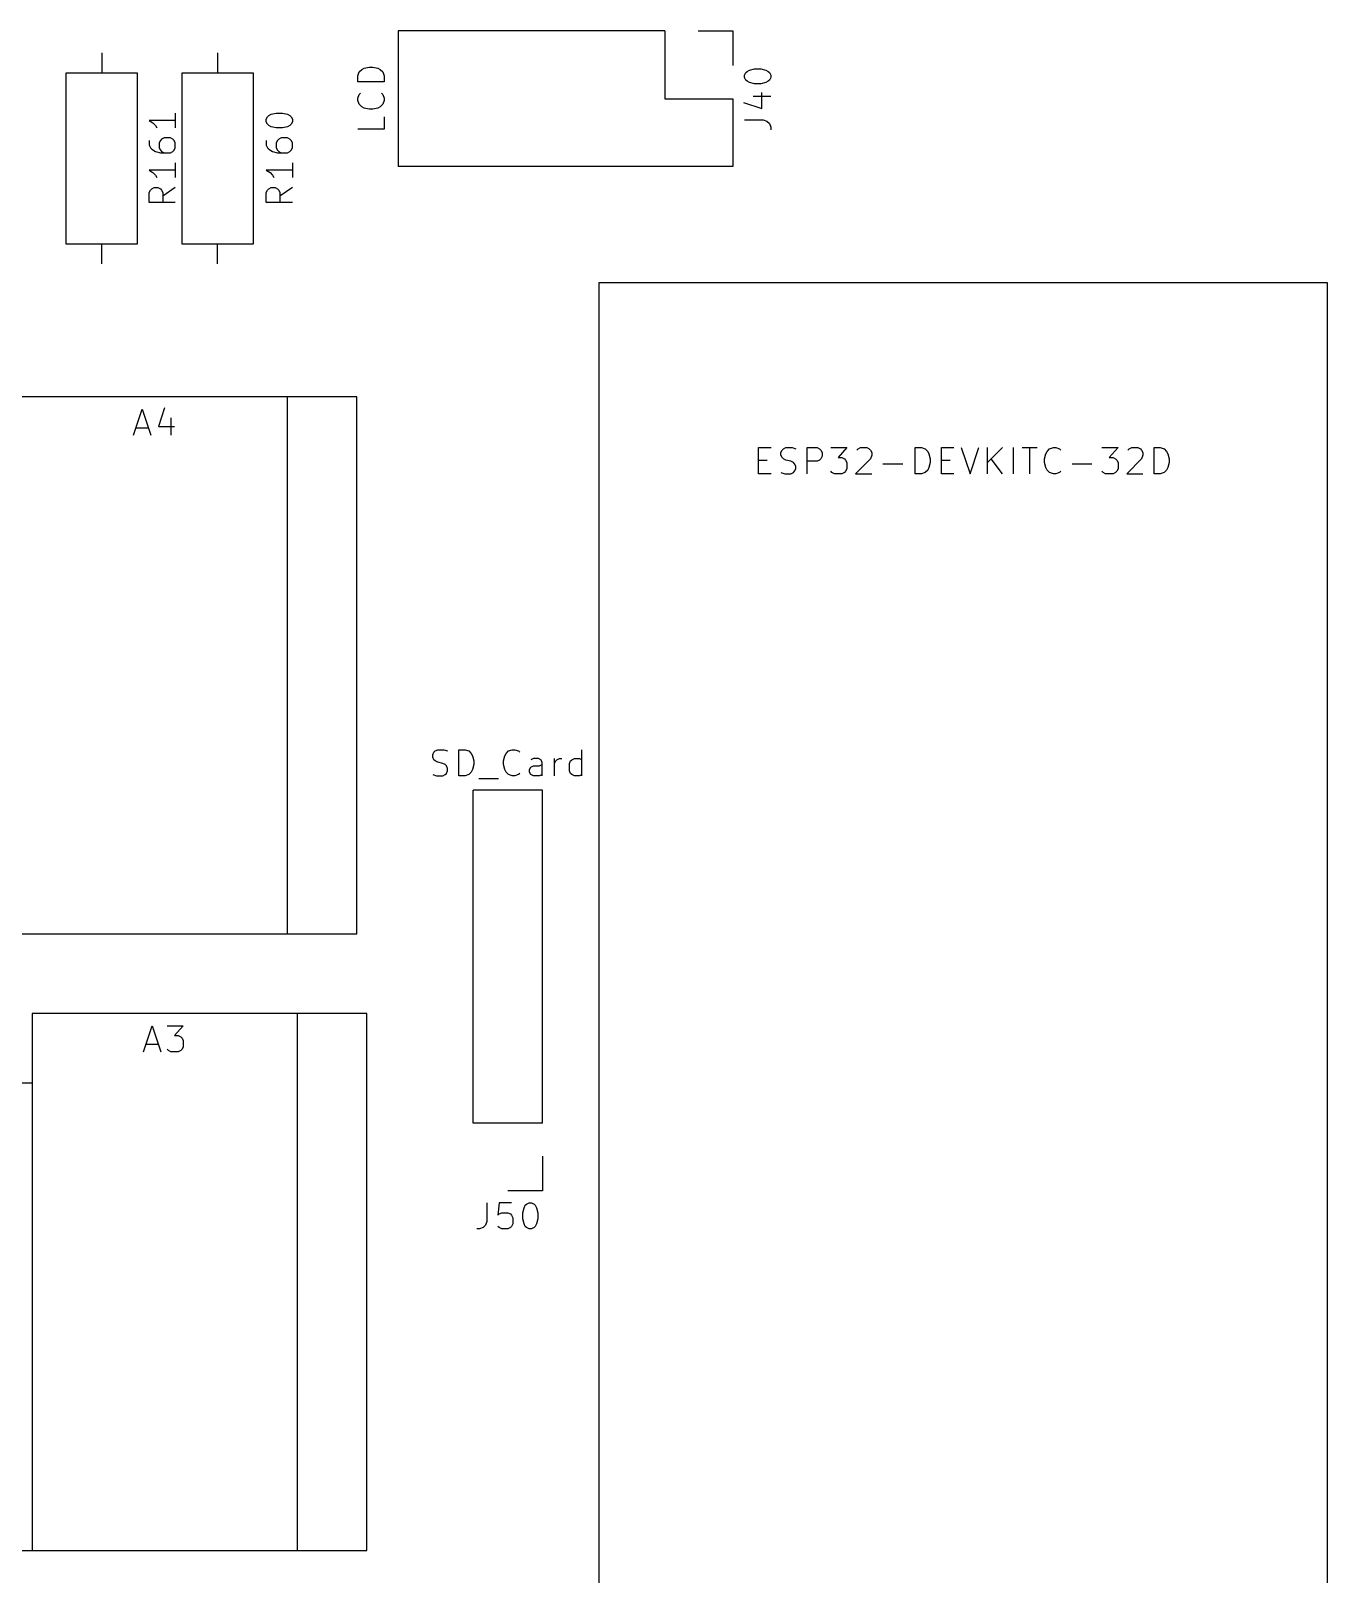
# Model space of a CAD drawing. Extents: x 1 to 112, y 2 to 94.
# Drawn here: x 62.7 to 112.4, y 33.6 to 92.8 of the extents above; entities that cross this region are included whole.
import ezdxf

# ---------------------------------------------------------------- set-up
doc = ezdxf.new("R2010")
doc.units = 0
doc.header["$MEASUREMENT"] = 0
doc.layers.add('BLACK', color=7, linetype='CONTINUOUS')

msp = doc.modelspace()

# ---------------------------------------------------------------- linework, layer by layer
at = {"layer": 'BLACK', "linetype": 'CONTINUOUS'}
for p, q in [((76.775, 92.77), (76.775, 87.57)), ((86.995, 92.77), (76.775, 92.77)), ((86.995, 92.77), (86.995, 90.17)), ((88.265, 92.77), (89.595, 92.77)), ((89.595, 92.77), (89.595, 91.44)), ((65.405, 91.924), (65.405, 91.154)), ((69.85, 91.924), (69.85, 91.154)), ((64.035, 91.154), (64.035, 84.614)), ((66.775, 91.154), (64.035, 91.154)), ((66.775, 84.614), (66.775, 91.154)), ((71.22, 91.154), (68.48, 91.154)), ((68.48, 91.154), (68.48, 84.614)), ((71.22, 84.614), (71.22, 91.154)), ((75.2274, 91.051), (75.275, 91.1938)), ((75.275, 91.1938), (75.3702, 91.289)), ((75.3702, 91.289), (75.4655, 91.3367)), ((75.4655, 91.3367), (75.656, 91.3843)), ((75.656, 91.3843), (75.7988, 91.3843)), ((75.7988, 91.3843), (75.9893, 91.3367)), ((75.9893, 91.3367), (76.0845, 91.289)), ((76.0845, 91.289), (76.1798, 91.1938)), ((76.1798, 91.1938), (76.2274, 91.051)), ((90.0474, 91.0748), (90.095, 91.17)), ((90.0474, 90.9795), (90.0474, 91.0748)), ((90.095, 91.17), (90.1426, 91.2176)), ((90.1426, 91.2176), (90.2379, 91.2652)), ((90.2379, 91.2652), (90.4283, 91.3129)), ((90.4283, 91.3129), (90.6664, 91.3129)), ((90.6664, 91.3129), (90.8569, 91.2652)), ((90.8569, 91.2652), (90.9521, 91.2176)), ((90.9521, 91.2176), (90.9998, 91.17)), ((90.9998, 91.17), (91.0474, 91.0748)), ((91.0474, 91.0748), (91.0474, 90.9795)), ((75.2274, 90.8129), (75.2274, 91.051)), ((76.2274, 90.8129), (75.2274, 90.8129)), ((76.2274, 91.051), (76.2274, 90.8129)), ((90.095, 90.8843), (90.0474, 90.9795)), ((90.1426, 90.8367), (90.095, 90.8843)), ((90.2379, 90.789), (90.1426, 90.8367)), ((90.4283, 90.7414), (90.2379, 90.789)), ((90.6664, 90.7414), (90.4283, 90.7414)), ((90.8569, 90.789), (90.6664, 90.7414)), ((90.9521, 90.8367), (90.8569, 90.789)), ((90.9998, 90.8843), (90.9521, 90.8367)), ((91.0474, 90.9795), (90.9998, 90.8843)), ((75.2274, 90.1938), (75.275, 90.3367)), ((75.2274, 90.0986), (75.2274, 90.1938)), ((75.275, 89.9557), (75.2274, 90.0986)), ((75.275, 90.3367), (75.3226, 90.3843)), ((75.3702, 89.8605), (75.275, 89.9557)), ((76.1798, 89.9557), (76.0845, 89.8605)), ((76.1321, 90.3843), (76.1798, 90.3367)), ((76.1798, 90.3367), (76.2274, 90.1938)), ((76.2274, 90.0986), (76.1798, 89.9557)), ((76.2274, 90.1938), (76.2274, 90.0986)), ((86.995, 90.17), (89.595, 90.17)), ((89.595, 90.17), (89.595, 87.57)), ((89.9998, 90.0271), (90.714, 89.789)), ((90.3807, 90.2652), (91.0474, 90.2652)), ((90.714, 89.789), (90.714, 90.4081)), ((68.2274, 89.3364), (67.2274, 89.3364)), ((67.2274, 89.3364), (67.3702, 89.2411)), ((68.2274, 89.6221), (68.2274, 89.0507)), ((71.7154, 89.384), (71.763, 89.4792)), ((71.7154, 89.2888), (71.7154, 89.384)), ((71.763, 89.4792), (71.8106, 89.5269)), ((71.8106, 89.5269), (71.9059, 89.5745)), ((71.9059, 89.5745), (72.0963, 89.6221)), ((72.0963, 89.6221), (72.3344, 89.6221)), ((72.3344, 89.6221), (72.5249, 89.5745)), ((72.5249, 89.5745), (72.6201, 89.5269)), ((72.6201, 89.5269), (72.6678, 89.4792)), ((72.6678, 89.4792), (72.7154, 89.384)), ((72.7154, 89.384), (72.7154, 89.2888)), ((75.4655, 89.8129), (75.3702, 89.8605)), ((75.656, 89.7652), (75.4655, 89.8129)), ((75.7988, 89.7652), (75.656, 89.7652)), ((75.9893, 89.8129), (75.7988, 89.7652)), ((76.0845, 89.8605), (75.9893, 89.8129)), ((76.2274, 89.4795), (76.2274, 89.0033)), ((90.0474, 89.3605), (90.7617, 89.3605)), ((90.7617, 89.3605), (90.9045, 89.3129)), ((90.9045, 89.3129), (90.9998, 89.2176)), ((67.3702, 89.2411), (67.4655, 89.1459)), ((67.4655, 89.1459), (67.5131, 89.0507)), ((71.763, 89.1935), (71.7154, 89.2888)), ((71.8106, 89.1459), (71.763, 89.1935)), ((71.9059, 89.0983), (71.8106, 89.1459)), ((72.0963, 89.0507), (71.9059, 89.0983)), ((72.3344, 89.0507), (72.0963, 89.0507)), ((72.5249, 89.0983), (72.3344, 89.0507)), ((72.6201, 89.1459), (72.5249, 89.0983)), ((72.6678, 89.1935), (72.6201, 89.1459)), ((72.7154, 89.2888), (72.6678, 89.1935)), ((76.2274, 89.0033), (75.2274, 89.0033)), ((90.9998, 89.2176), (91.0474, 89.0748)), ((91.0474, 89.0748), (91.0474, 88.9795)), ((67.2274, 88.5745), (67.2274, 88.384)), ((67.2274, 88.384), (67.275, 88.2888)), ((67.275, 88.2888), (67.3226, 88.2411)), ((67.3226, 88.2411), (67.4655, 88.1459)), ((67.4655, 88.1459), (67.656, 88.0983)), ((67.656, 88.5745), (67.6083, 88.4792)), ((67.6083, 88.4792), (67.6083, 88.2888)), ((67.6083, 88.2888), (67.656, 88.1935)), ((67.7036, 88.6221), (67.656, 88.5745)), ((67.656, 88.1935), (67.7036, 88.1459)), ((67.7988, 88.6697), (67.7036, 88.6221)), ((67.7036, 88.1459), (67.7988, 88.0983)), ((68.0369, 88.6697), (67.7988, 88.6697)), ((68.1321, 88.6221), (68.0369, 88.6697)), ((68.0369, 88.0983), (68.1321, 88.1459)), ((68.1798, 88.5745), (68.1321, 88.6221)), ((68.1321, 88.1459), (68.1798, 88.1935)), ((68.2274, 88.4792), (68.1798, 88.5745)), ((68.1798, 88.1935), (68.2274, 88.2888)), ((68.2274, 88.2888), (68.2274, 88.4792)), ((71.7154, 88.5745), (71.7154, 88.384)), ((71.7154, 88.384), (71.763, 88.2888)), ((71.763, 88.2888), (71.8106, 88.2411)), ((71.8106, 88.2411), (71.9535, 88.1459)), ((71.9535, 88.1459), (72.144, 88.0983)), ((72.144, 88.5745), (72.0963, 88.4792)), ((72.0963, 88.4792), (72.0963, 88.2888)), ((72.0963, 88.2888), (72.144, 88.1935)), ((72.1916, 88.6221), (72.144, 88.5745)), ((72.144, 88.1935), (72.1916, 88.1459)), ((72.2868, 88.6697), (72.1916, 88.6221)), ((72.1916, 88.1459), (72.2868, 88.0983)), ((72.5249, 88.6697), (72.2868, 88.6697)), ((72.6201, 88.6221), (72.5249, 88.6697)), ((72.5249, 88.0983), (72.6201, 88.1459)), ((72.6678, 88.5745), (72.6201, 88.6221)), ((72.6201, 88.1459), (72.6678, 88.1935)), ((72.7154, 88.4792), (72.6678, 88.5745)), ((72.6678, 88.1935), (72.7154, 88.2888)), ((72.7154, 88.2888), (72.7154, 88.4792)), ((67.656, 88.0983), (68.0369, 88.0983)), ((68.2274, 87.7173), (68.2274, 87.1459)), ((72.144, 88.0983), (72.5249, 88.0983)), ((72.7154, 87.7173), (72.7154, 87.1459)), ((89.595, 87.57), (76.775, 87.57)), ((68.2274, 87.4316), (67.2274, 87.4316)), ((67.2274, 87.4316), (67.3702, 87.3364)), ((67.3702, 87.3364), (67.4655, 87.2411)), ((67.4655, 87.2411), (67.5131, 87.1459)), ((72.7154, 87.4316), (71.7154, 87.4316)), ((71.7154, 87.4316), (71.8582, 87.3364)), ((71.8582, 87.3364), (71.9535, 87.2411)), ((71.9535, 87.2411), (72.0011, 87.1459)), ((67.2274, 86.5745), (67.275, 86.6697)), ((67.2274, 86.1935), (67.2274, 86.5745)), ((67.275, 86.6697), (67.3226, 86.7173)), ((67.3226, 86.7173), (67.4179, 86.765)), ((67.4179, 86.765), (67.5607, 86.765)), ((67.5607, 86.765), (67.656, 86.7173)), ((67.656, 86.7173), (67.7036, 86.6697)), ((67.7036, 86.6697), (67.7512, 86.5745)), ((68.2274, 86.765), (67.7512, 86.4316)), ((67.7512, 86.5745), (67.7512, 86.1935)), ((71.7154, 86.5745), (71.763, 86.6697)), ((71.7154, 86.1935), (71.7154, 86.5745)), ((71.763, 86.6697), (71.8106, 86.7173)), ((71.8106, 86.7173), (71.9059, 86.765)), ((71.9059, 86.765), (72.0487, 86.765)), ((72.0487, 86.765), (72.144, 86.7173)), ((72.144, 86.7173), (72.1916, 86.6697)), ((72.1916, 86.6697), (72.2392, 86.5745)), ((72.7154, 86.765), (72.2392, 86.4316)), ((72.2392, 86.5745), (72.2392, 86.1935)), ((68.2274, 86.1935), (67.2274, 86.1935)), ((72.7154, 86.1935), (71.7154, 86.1935)), ((64.035, 84.614), (66.775, 84.614)), ((65.405, 83.844), (65.405, 84.614)), ((68.48, 84.614), (71.22, 84.614)), ((69.85, 83.844), (69.85, 84.614)), ((84.475, 28.73), (84.475, 83.13)), ((84.475, 83.13), (112.375, 83.13)), ((112.375, 83.13), (112.375, 28.73)), ((75.187, 78.743), (62.357, 78.743)), ((72.517, 78.743), (72.517, 58.163)), ((75.187, 58.163), (75.187, 78.743)), ((66.6275, 77.2716), (66.9608, 78.2716)), ((66.9608, 78.2716), (67.2941, 77.2716)), ((67.818, 78.3192), (67.5799, 77.605)), ((66.7227, 77.5573), (67.1989, 77.5573)), ((67.5799, 77.605), (68.1989, 77.605)), ((68.056, 77.9383), (68.056, 77.2716)), ((90.5831, 75.7991), (90.5831, 76.8002)), ((90.5831, 76.8002), (91.0598, 76.8002)), ((90.5831, 76.3235), (90.9167, 76.3235)), ((91.4411, 76.6095), (91.4888, 76.7049)), ((91.4411, 76.5142), (91.4411, 76.6095)), ((91.4888, 76.4188), (91.4411, 76.5142)), ((91.4888, 76.7049), (91.5365, 76.7525)), ((91.5365, 76.3712), (91.4888, 76.4188)), ((91.5365, 76.7525), (91.6318, 76.8002)), ((91.6318, 76.3235), (91.5365, 76.3712)), ((91.6318, 76.8002), (91.8702, 76.8002)), ((91.8225, 76.2758), (91.6318, 76.3235)), ((91.8702, 76.8002), (92.0132, 76.7525)), ((92.4422, 75.7991), (92.4422, 76.8002)), ((92.4422, 76.8002), (92.8236, 76.8002)), ((92.8236, 76.8002), (92.9189, 76.7525)), ((92.9189, 76.3235), (92.8236, 76.2758)), ((92.9189, 76.7525), (92.9666, 76.7049)), ((92.9666, 76.3712), (92.9189, 76.3235)), ((92.9666, 76.7049), (93.0143, 76.6095)), ((93.0143, 76.4665), (92.9666, 76.3712)), ((93.0143, 76.6095), (93.0143, 76.4665)), ((93.348, 76.8002), (93.9677, 76.8002)), ((93.9677, 76.8002), (93.634, 76.4188)), ((93.634, 76.4188), (93.777, 76.4188)), ((93.777, 76.4188), (93.8724, 76.3712)), ((93.8724, 76.3712), (93.92, 76.3235)), ((93.92, 76.3235), (93.9677, 76.2282)), ((94.8735, 76.3712), (94.3014, 75.7991)), ((94.3491, 76.7049), (94.3968, 76.7525)), ((94.3968, 76.7525), (94.4921, 76.8002)), ((94.4921, 76.8002), (94.7305, 76.8002)), ((94.7305, 76.8002), (94.8258, 76.7525)), ((94.8258, 76.7525), (94.8735, 76.7049)), ((94.8735, 76.7049), (94.9211, 76.6095)), ((94.9211, 76.5142), (94.8735, 76.3712)), ((94.9211, 76.6095), (94.9211, 76.5142)), ((96.5896, 75.7991), (96.5896, 76.8002)), ((96.5896, 76.8002), (96.828, 76.8002)), ((96.828, 76.8002), (96.971, 76.7525)), ((96.971, 76.7525), (97.0664, 76.6572)), ((97.0664, 76.6572), (97.114, 76.5619)), ((97.114, 76.5619), (97.1617, 76.3712)), ((97.1617, 76.3712), (97.1617, 76.2282)), ((97.5907, 75.7991), (97.5907, 76.8002)), ((97.5907, 76.8002), (98.0675, 76.8002)), ((97.5907, 76.3235), (97.9244, 76.3235)), ((98.3535, 76.8002), (98.6872, 75.7991)), ((98.6872, 75.7991), (99.0209, 76.8002)), ((99.3546, 75.7991), (99.3546, 76.8002)), ((99.9266, 76.8002), (99.3546, 76.2282)), ((99.9266, 75.7991), (99.4976, 76.3712)), ((100.356, 75.7991), (100.356, 76.8002)), ((100.689, 76.8002), (101.261, 76.8002)), ((100.975, 75.7991), (100.975, 76.8002)), ((101.547, 76.3712), (101.595, 76.5619)), ((101.547, 76.2282), (101.547, 76.3712)), ((101.595, 76.5619), (101.643, 76.6572)), ((101.643, 76.6572), (101.738, 76.7525)), ((101.738, 76.7525), (101.881, 76.8002)), ((101.881, 76.8002), (101.977, 76.8002)), ((101.977, 76.8002), (102.12, 76.7525)), ((102.12, 76.7525), (102.167, 76.7049)), ((103.74, 76.8002), (104.36, 76.8002)), ((104.36, 76.8002), (104.026, 76.4188)), ((104.026, 76.4188), (104.169, 76.4188)), ((104.169, 76.4188), (104.265, 76.3712)), ((104.265, 76.3712), (104.312, 76.3235)), ((104.312, 76.3235), (104.36, 76.2282)), ((105.266, 76.3712), (104.694, 75.7991)), ((104.741, 76.7049), (104.789, 76.7525)), ((104.789, 76.7525), (104.884, 76.8002)), ((104.884, 76.8002), (105.123, 76.8002)), ((105.123, 76.8002), (105.218, 76.7525)), ((105.218, 76.7525), (105.266, 76.7049)), ((105.266, 76.7049), (105.314, 76.6095)), ((105.314, 76.5142), (105.266, 76.3712)), ((105.314, 76.6095), (105.314, 76.5142)), ((105.743, 75.7991), (105.743, 76.8002)), ((105.743, 76.8002), (105.981, 76.8002)), ((105.981, 76.8002), (106.124, 76.7525)), ((106.124, 76.7525), (106.219, 76.6572)), ((106.219, 76.6572), (106.267, 76.5619)), ((106.267, 76.5619), (106.315, 76.3712)), ((106.315, 76.3712), (106.315, 76.2282)), ((91.0598, 75.7991), (90.5831, 75.7991)), ((91.4411, 75.8468), (91.5841, 75.7991)), ((91.5841, 75.7991), (91.8225, 75.7991)), ((91.9179, 76.2282), (91.8225, 76.2758)), ((91.8225, 75.7991), (91.9179, 75.8468)), ((91.9655, 76.1805), (91.9179, 76.2282)), ((91.9179, 75.8468), (91.9655, 75.8945)), ((92.0132, 76.0851), (91.9655, 76.1805)), ((91.9655, 75.8945), (92.0132, 75.9898)), ((92.0132, 75.9898), (92.0132, 76.0851)), ((92.8236, 76.2758), (92.4422, 76.2758)), ((93.3957, 75.8468), (93.348, 75.8945)), ((93.491, 75.7991), (93.3957, 75.8468)), ((93.777, 75.7991), (93.491, 75.7991)), ((93.8724, 75.8468), (93.777, 75.7991)), ((93.92, 75.8945), (93.8724, 75.8468)), ((93.9677, 75.9898), (93.92, 75.8945)), ((93.9677, 76.2282), (93.9677, 75.9898)), ((94.3014, 75.7991), (94.9211, 75.7991)), ((95.3502, 76.1805), (96.1129, 76.1805)), ((96.828, 75.7991), (96.5896, 75.7991)), ((96.971, 75.8468), (96.828, 75.7991)), ((97.0664, 75.9421), (96.971, 75.8468)), ((97.114, 76.0375), (97.0664, 75.9421)), ((97.1617, 76.2282), (97.114, 76.0375)), ((98.0675, 75.7991), (97.5907, 75.7991)), ((101.595, 76.0375), (101.547, 76.2282)), ((101.643, 75.9421), (101.595, 76.0375)), ((101.738, 75.8468), (101.643, 75.9421)), ((101.881, 75.7991), (101.738, 75.8468)), ((101.977, 75.7991), (101.881, 75.7991)), ((102.12, 75.8468), (101.977, 75.7991)), ((102.167, 75.8945), (102.12, 75.8468)), ((102.596, 76.1805), (103.359, 76.1805)), ((103.788, 75.8468), (103.74, 75.8945)), ((103.883, 75.7991), (103.788, 75.8468)), ((104.169, 75.7991), (103.883, 75.7991)), ((104.265, 75.8468), (104.169, 75.7991)), ((104.312, 75.8945), (104.265, 75.8468)), ((104.36, 75.9898), (104.312, 75.8945)), ((104.36, 76.2282), (104.36, 75.9898)), ((104.694, 75.7991), (105.314, 75.7991)), ((105.981, 75.7991), (105.743, 75.7991)), ((106.124, 75.8468), (105.981, 75.7991)), ((106.219, 75.9421), (106.124, 75.8468)), ((106.267, 76.0375), (106.219, 75.9421)), ((106.315, 76.2282), (106.267, 76.0375)), ((78.0945, 65.0322), (78.1422, 65.1275)), ((78.1422, 65.1275), (78.1898, 65.1751)), ((78.1898, 65.1751), (78.285, 65.2227)), ((78.285, 65.2227), (78.5231, 65.2227)), ((78.5231, 65.2227), (78.666, 65.1751)), ((79.0945, 64.2227), (79.0945, 65.2227)), ((79.0945, 65.2227), (79.3326, 65.2227)), ((79.3326, 65.2227), (79.4755, 65.1751)), ((79.4755, 65.1751), (79.5707, 65.0799)), ((79.5707, 65.0799), (79.6184, 64.9846)), ((80.8565, 64.9846), (80.9041, 65.0799)), ((80.9041, 65.0799), (80.9993, 65.1751)), ((80.9993, 65.1751), (81.1422, 65.2227)), ((81.1422, 65.2227), (81.2374, 65.2227)), ((81.2374, 65.2227), (81.3803, 65.1751)), ((81.3803, 65.1751), (81.4279, 65.1275)), ((83.8088, 64.2227), (83.8088, 65.2227)), ((78.0945, 64.937), (78.0945, 65.0322)), ((78.1422, 64.8418), (78.0945, 64.937)), ((78.1898, 64.7941), (78.1422, 64.8418)), ((78.285, 64.7465), (78.1898, 64.7941)), ((78.4755, 64.6989), (78.285, 64.7465)), ((78.5707, 64.6513), (78.4755, 64.6989)), ((78.6184, 64.6037), (78.5707, 64.6513)), ((78.666, 64.5084), (78.6184, 64.6037)), ((78.666, 64.4132), (78.666, 64.5084)), ((79.6184, 64.4608), (79.5707, 64.3656)), ((79.6184, 64.9846), (79.666, 64.7941)), ((79.666, 64.6513), (79.6184, 64.4608)), ((79.666, 64.7941), (79.666, 64.6513)), ((80.8088, 64.7941), (80.8565, 64.9846)), ((80.8088, 64.6513), (80.8088, 64.7941)), ((80.8565, 64.4608), (80.8088, 64.6513)), ((80.9041, 64.3656), (80.8565, 64.4608)), ((81.8088, 64.4608), (81.8565, 64.5561)), ((81.8088, 64.3656), (81.8088, 64.4608)), ((81.9517, 64.8894), (81.8565, 64.8418)), ((81.8565, 64.5561), (81.9517, 64.6037)), ((82.1422, 64.8894), (81.9517, 64.8894)), ((81.9517, 64.6037), (82.1898, 64.6037)), ((82.2374, 64.8418), (82.1422, 64.8894)), ((82.1898, 64.6037), (82.285, 64.6513)), ((82.285, 64.7465), (82.2374, 64.8418)), ((82.285, 64.2227), (82.285, 64.7465)), ((82.7612, 64.2227), (82.7612, 64.8894)), ((82.7612, 64.6989), (82.8088, 64.7941)), ((82.8088, 64.7941), (82.8565, 64.8418)), ((82.8565, 64.8418), (82.9517, 64.8894)), ((82.9517, 64.8894), (83.0469, 64.8894)), ((83.3326, 64.6989), (83.3803, 64.7941)), ((83.3326, 64.4132), (83.3326, 64.6989)), ((83.3803, 64.7941), (83.4279, 64.8418)), ((83.4279, 64.8418), (83.5231, 64.8894)), ((83.5231, 64.8894), (83.7136, 64.8894)), ((83.7136, 64.8894), (83.8088, 64.8418)), ((78.0945, 64.2703), (78.2374, 64.2227)), ((78.2374, 64.2227), (78.4755, 64.2227)), ((78.4755, 64.2227), (78.5707, 64.2703)), ((78.5707, 64.2703), (78.6184, 64.318)), ((78.6184, 64.318), (78.666, 64.4132)), ((79.3326, 64.2227), (79.0945, 64.2227)), ((79.4755, 64.2703), (79.3326, 64.2227)), ((79.5707, 64.3656), (79.4755, 64.2703)), ((79.8565, 64.1275), (80.6184, 64.1275)), ((80.9993, 64.2703), (80.9041, 64.3656)), ((81.1422, 64.2227), (80.9993, 64.2703)), ((81.2374, 64.2227), (81.1422, 64.2227)), ((81.3803, 64.2703), (81.2374, 64.2227)), ((81.4279, 64.318), (81.3803, 64.2703)), ((81.8565, 64.2703), (81.8088, 64.3656)), ((81.9517, 64.2227), (81.8565, 64.2703)), ((82.1898, 64.2227), (81.9517, 64.2227)), ((82.285, 64.2703), (82.1898, 64.2227)), ((83.3803, 64.318), (83.3326, 64.4132)), ((83.4279, 64.2703), (83.3803, 64.318)), ((83.5231, 64.2227), (83.4279, 64.2703)), ((83.7136, 64.2227), (83.5231, 64.2227)), ((83.8088, 64.2703), (83.7136, 64.2227)), ((82.3055, 63.6751), (79.6455, 63.6751)), ((79.6455, 50.9151), (79.6455, 63.6751)), ((82.3055, 50.9151), (82.3055, 63.6751)), ((59.687, 58.163), (75.187, 58.163)), ((75.568, 55.121), (62.738, 55.121)), ((62.738, 55.121), (62.738, 52.451)), ((72.898, 55.121), (72.898, 34.541)), ((75.568, 34.541), (75.568, 55.121)), ((67.0085, 53.6496), (67.3418, 54.6496)), ((67.3418, 54.6496), (67.6751, 53.6496)), ((67.9132, 54.6496), (68.5323, 54.6496)), ((68.5323, 54.6496), (68.199, 54.2687)), ((67.1037, 53.9353), (67.5799, 53.9353)), ((68.199, 54.2687), (68.3418, 54.2687)), ((68.3418, 54.2687), (68.437, 54.221)), ((68.437, 54.221), (68.4847, 54.1734)), ((68.4847, 54.1734), (68.5323, 54.0782)), ((68.5323, 53.8401), (68.4847, 53.7449)), ((68.5323, 54.0782), (68.5323, 53.8401)), ((67.9609, 53.6972), (67.9132, 53.7449)), ((68.0561, 53.6496), (67.9609, 53.6972)), ((68.3418, 53.6496), (68.0561, 53.6496)), ((68.437, 53.6972), (68.3418, 53.6496)), ((68.4847, 53.7449), (68.437, 53.6972)), ((62.738, 52.451), (60.068, 52.451)), ((62.738, 52.451), (62.738, 34.541)), ((82.3055, 50.9151), (79.6455, 50.9151)), ((82.3055, 49.6451), (82.3055, 48.3151)), ((82.3055, 48.3151), (80.9755, 48.3151)), ((80.166, 47.8627), (80.166, 47.1484)), ((80.6422, 47.8627), (80.5945, 47.3865)), ((80.5945, 47.3865), (80.6422, 47.4341)), ((81.1184, 47.8627), (80.6422, 47.8627)), ((80.6422, 47.4341), (80.7374, 47.4818)), ((80.7374, 47.4818), (80.9755, 47.4818)), ((80.9755, 47.4818), (81.0707, 47.4341)), ((81.0707, 47.4341), (81.1184, 47.3865)), ((81.1184, 47.3865), (81.166, 47.2913)), ((81.5469, 47.4818), (81.5945, 47.6722)), ((81.5469, 47.2437), (81.5469, 47.4818)), ((81.5945, 47.6722), (81.6422, 47.7675)), ((81.6422, 47.7675), (81.6898, 47.8151)), ((81.6898, 47.8151), (81.785, 47.8627)), ((81.785, 47.8627), (81.8803, 47.8627)), ((81.8803, 47.8627), (81.9755, 47.8151)), ((81.9755, 47.8151), (82.0231, 47.7675)), ((82.0231, 47.7675), (82.0707, 47.6722)), ((82.0707, 47.6722), (82.1184, 47.4818)), ((82.1184, 47.4818), (82.1184, 47.2437)), ((79.8803, 46.8627), (79.785, 46.8627)), ((80.0231, 46.9103), (79.8803, 46.8627)), ((80.1184, 47.0056), (80.0231, 46.9103)), ((80.166, 47.1484), (80.1184, 47.0056)), ((80.6422, 46.9103), (80.5945, 46.958)), ((80.7374, 46.8627), (80.6422, 46.9103)), ((80.9755, 46.8627), (80.7374, 46.8627)), ((81.0707, 46.9103), (80.9755, 46.8627)), ((81.1184, 46.958), (81.0707, 46.9103)), ((81.166, 47.0532), (81.1184, 46.958)), ((81.166, 47.2913), (81.166, 47.0532)), ((81.5945, 47.0532), (81.5469, 47.2437)), ((81.6422, 46.958), (81.5945, 47.0532)), ((81.6898, 46.9103), (81.6422, 46.958)), ((81.785, 46.8627), (81.6898, 46.9103)), ((81.8803, 46.8627), (81.785, 46.8627)), ((81.9755, 46.9103), (81.8803, 46.8627)), ((82.0231, 46.958), (81.9755, 46.9103)), ((82.0707, 47.0532), (82.0231, 46.958)), ((82.1184, 47.2437), (82.0707, 47.0532)), ((60.068, 34.541), (75.568, 34.541))]:
    msp.add_line(p, q, dxfattribs=at)

doc.saveas('drawing.dxf')
